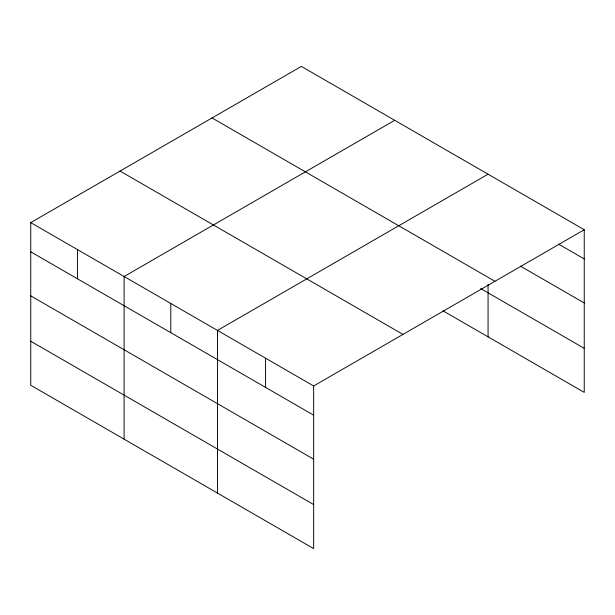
<?xml version="1.0" encoding="UTF-8"?>
<svg xmlns="http://www.w3.org/2000/svg" width="615" height="615" viewBox="0 0 615 615"><rect width="100%" height="100%" fill="white"/><g stroke="black" fill="none" stroke-linecap="round" stroke-linejoin="round"><path stroke-width="0.92" d="M30.75 222.622L313.658 385.959L313.658 548.603L30.75 385.267L30.75 222.622L301.342 66.397L584.25 229.733L584.25 392.378L443.015 310.836M394.699 120.302L124.107 276.519L124.107 439.164M488.064 174.199L217.472 330.424L217.472 493.069M313.658 385.959L584.25 229.733M558.543 244.101L584.25 258.946M520.398 266.111L584.25 302.98M212.044 117.949L494.952 281.286M480.692 288.558L584.25 348.344M120.048 171.07L402.956 334.406M30.75 251.827L313.658 415.163M30.75 295.861L313.658 459.197M30.75 341.233L313.658 504.569M488.064 284.307L488.064 336.843M265.565 358.191L265.565 387.396M170.793 303.472L170.793 332.684M77.428 249.575L77.428 278.779"/></g></svg>
